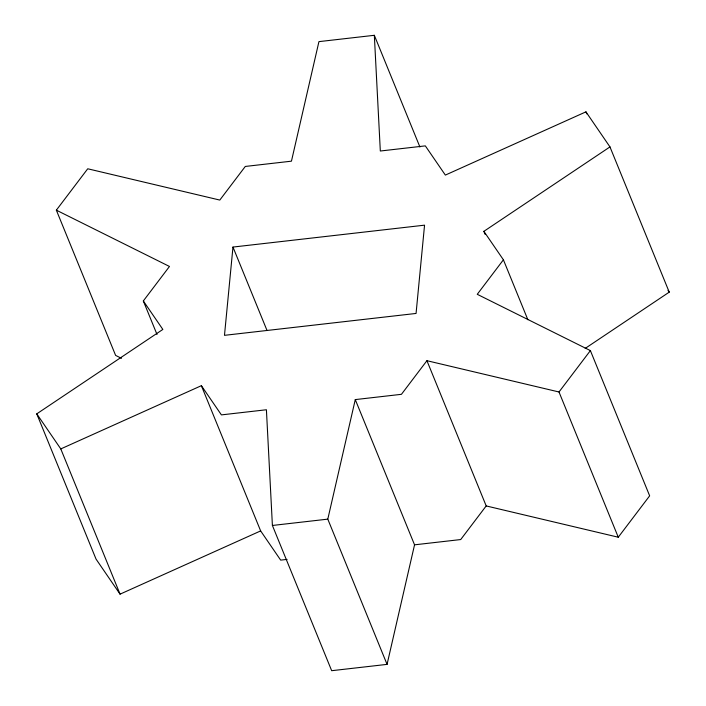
<?xml version="1.0" encoding="UTF-8"?>
<svg xmlns="http://www.w3.org/2000/svg" width="706" height="706" viewBox="0 0 706 706"><rect width="100%" height="100%" fill="white"/><g stroke="black" fill="none" stroke-linecap="round" stroke-linejoin="round"><path stroke-width="1.06" d="M232.971 247.065L224.482 335.332L416.063 313.446L424.553 225.17L232.971 247.065L266.965 330.337M56.348 210.167L169.475 266.462L143.327 300.959L162.848 329.437L36.765 413.857L60.787 448.919L201.378 385.679L221.402 414.89L266.409 409.754L272.401 525.467L331.67 670.7L387.065 664.372L327.796 519.139L355.277 399.596L401.44 394.319L426.927 360.695L559.002 391.989L618.271 537.222L649.652 495.833L590.384 350.6L477.256 294.305L503.404 259.808L483.884 231.33L609.966 146.91L585.945 111.848L445.354 175.088L425.33 145.877L380.322 151.013L374.33 35.3L318.935 41.628L291.454 161.171L245.291 166.448L219.804 200.072L87.729 168.778L56.348 210.167L115.616 355.4L121.52 358.33M387.065 664.372L414.546 544.829L355.277 399.596M559.002 391.989L590.384 350.6M426.927 360.695L486.196 505.928L460.709 539.552L414.546 544.829M585.186 348.42L669.235 292.143L609.966 146.91M36.765 413.857L96.034 559.09L120.055 594.152L260.646 530.912L280.67 560.123L287.095 559.39M272.401 525.467L327.796 519.139M486.196 505.928L618.271 537.222M668.008 290.342L669.235 292.143M585.945 111.848L586.774 113.878M503.404 259.808L527.859 319.73M483.884 231.33L485.128 234.374M374.33 35.3L419.92 147.016M201.378 385.679L260.646 530.912M143.327 300.959L157.006 334.467M60.787 448.919L120.055 594.152"/></g></svg>
